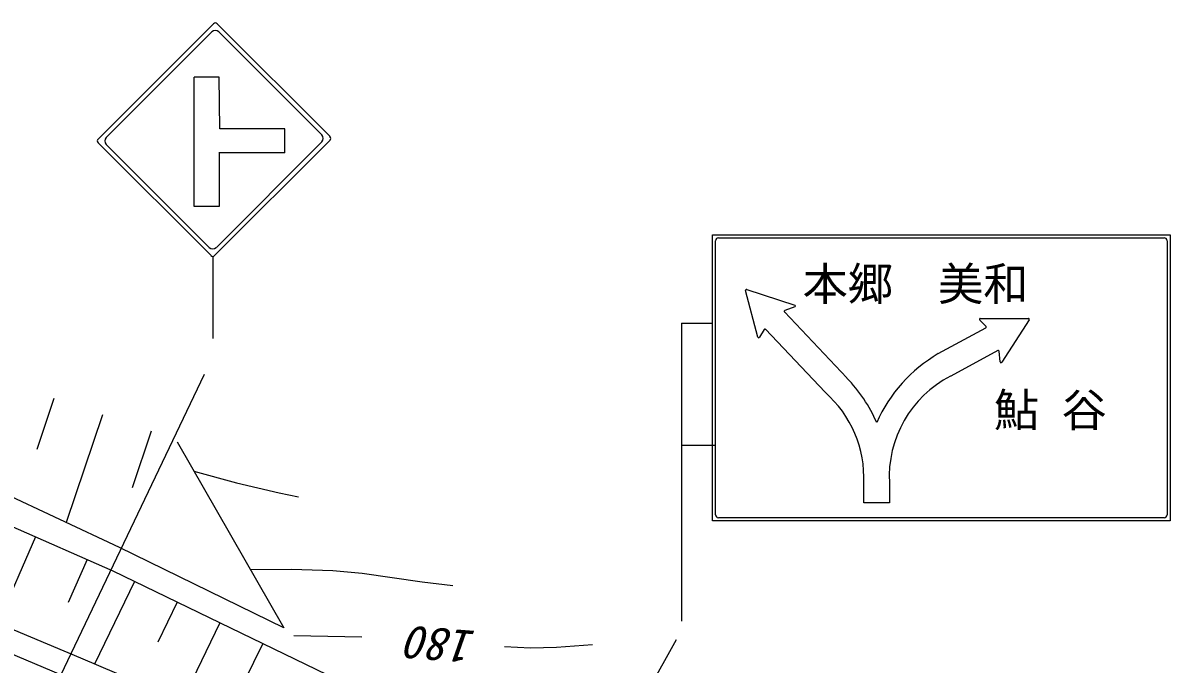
# Model space of a CAD drawing. Units: millimetres, scale not verified. Extents: x 40000 to 680000, y 20000 to 380000.
# Drawn here: x 367960 to 413685, y 308088 to 333637 of the extents above; entities that cross this region are included whole.
import ezdxf
from ezdxf.enums import TextEntityAlignment as Align

# ---------------------------------------------------------------- set-up
doc = ezdxf.new("R2010")
doc.units = ezdxf.units.MM
doc.header["$LTSCALE"] = 1000
doc.layers.add('M-BGD', color=7, linetype='Continuous', lineweight=25)
doc.layers.add('M-STR-STRC', color=7, linetype='Continuous', lineweight=25)
doc.styles.add('ＭＳ ゴシック', font='')
doc.styles.add('ＭＳ 明朝', font='')
doc.styles.get('ＭＳ ゴシック').set_extended_font_data('MS Gothic')
doc.styles.get('ＭＳ 明朝').set_extended_font_data('MS Mincho')

msp = doc.modelspace()

# ---------------------------------------------------------------- linework, layer by layer
at = {"layer": 'M-BGD'}
for p, q in [((365132, 298558), (375192, 319643)), ((369197, 318675), (368510, 316637)), ((371136, 318022), (369687, 313725)), ((373074, 317368), (372313, 315110)), ((374104, 316937), (378354, 309536)), ((371812, 312731), (367045, 314962)), ((367440, 313609), (371548, 311797)), ((368467, 313156), (366947, 309710)), ((378354, 309536), (371812, 312731)), ((370521, 312250), (369769, 310545)), ((371548, 311797), (380077, 307673)), ((372401, 311384), (370808, 308089)), ((370268, 308316), (364965, 310543)), ((374107, 310560), (373331, 308956)), ((364758, 309657), (369902, 307487)), ((375812, 309735), (374305, 306616)), ((377518, 308910), (376782, 307388)), ((375356, 306174), (370268, 308316))]:
    msp.add_line(p, q, dxfattribs=at)
for points in [[(374772, 315773), (376469, 315314), (378178, 314915), (378558, 314836), (378938, 314758)], [(377022, 311855), (378663, 311866), (380308, 311817), (381488, 311710), (382674, 311542), (383879, 311360), (385091, 311217)], [(378762, 309225), (380116, 309204), (381470, 309174)], [(387160, 308781), (388197, 308740), (389234, 308760), (389952, 308809), (390669, 308871)]]:
    msp.add_lwpolyline(points, dxfattribs=at)
at = {"layer": 'M-STR-STRC'}
for p, q in [((370955, 329006), (375556, 333608)), ((375698, 333608), (380200, 329106)), ((371280, 329077), (375486, 333283)), ((375768, 333283), (379875, 329177)), ((374787, 326327), (374787, 331479)), ((375786, 331479), (374787, 331479)), ((375808, 329414), (375786, 331479)), ((378395, 329414), (375808, 329414)), ((378395, 328461), (378395, 329414)), ((375457, 324363), (370955, 328865)), ((371280, 328794), (375386, 324688)), ((380200, 328965), (375598, 324363)), ((379875, 328894), (375669, 324688)), ((378395, 328461), (375763, 328461)), ((375786, 328461), (375786, 326327)), ((375786, 326327), (374787, 326327)), ((395445, 313796), (395445, 325196)), ((395445, 325196), (413685, 325196)), ((413685, 325196), (413685, 313796)), ((395565, 319676), (395565, 324956)), ((395685, 325076), (413445, 325076)), ((413565, 324956), (413565, 319676)), ((375526, 324334), (375526, 321059)), ((397257, 321119), (396764, 322969)), ((396810, 323013), (398724, 322395)), ((398314, 322118), (400801, 319488)), ((398726, 322327), (398328, 322176)), ((394210, 321676), (394210, 309801)), ((394210, 321676), (395445, 321676)), ((404448, 320458), (406341, 321484)), ((406349, 321541), (406096, 321798)), ((406122, 321859), (408037, 321858)), ((408067, 321802), (406977, 320112)), ((397505, 321420), (397323, 321110)), ((399936, 318917), (397563, 321427)), ((406815, 320580), (404944, 319565)), ((406911, 320128), (406868, 320552)), ((395565, 314036), (395565, 319676)), ((413565, 319676), (413565, 314036)), ((395565, 316793), (394210, 316793)), ((401478, 314506), (401478, 315292)), ((402499, 315292), (402499, 314506)), ((402499, 314506), (401478, 314506)), ((413685, 313796), (395445, 313796)), ((413445, 313916), (395685, 313916)), ((383339, 290061), (394017, 309065))]:
    msp.add_line(p, q, dxfattribs=at)
for centre, radius, start, end in [((375627, 333142), 200, 45, 135), ((375627, 333537), 100, 45, 135), ((371025, 328936), 100, 135, 225), ((371421, 328936), 200, 135, 225), ((379733, 329035), 200, 315, 45), ((380129, 329035), 100, 315, 45), ((375527, 324830), 200, 225, 315), ((395685, 324956), 120, 90, 180), ((413445, 324956), 120, 0, 90), ((375527, 324434), 100, 225, 315), ((396799, 322978), 36, 72.119, 194.9014), ((398713, 322361), 36, 290.7893, 72.119), ((398341, 322142), 36, 110.7894, 223.3992), ((406122, 321823), 36, 89.9659, 224.5765), ((406324, 321516), 36, 298.4636, 44.5765), ((408037, 321822), 36, 327.1834, 89.9659), ((397292, 321128), 36, 194.9014, 329.5121), ((397536, 321402), 36, 43.3992, 149.512), ((406832, 320548), 36, 5.8538, 118.4636), ((407478, 315279), 6000, 120.3362, 156.0875), ((406947, 320132), 36, 185.8538, 327.1834), ((396388, 315238), 6126, 23.8074, 43.9188), ((406991, 315556), 4500, 117.1887, 183.3675), ((396924, 315495), 4558, 357.4467, 48.6444), ((395685, 314036), 120, 180, 270), ((413445, 314036), 120, 270, 0)]:
    msp.add_arc(centre, radius, start, end, dxfattribs=at)

# ---------------------------------------------------------------- texts
at = {"layer": 'M-BGD', "style": 'ＭＳ 明朝', "oblique": 15}
msp.add_text('180', height=1320, rotation=175.6, dxfattribs=at).set_placement((386090, 309797), align=Align.BOTTOM_LEFT)
at = {"layer": 'M-STR-STRC', "style": 'ＭＳ ゴシック'}
for s, p in [('本郷\u3000美和', (399040, 322182)), ('鮎 谷', (406661, 317157))]:
    msp.add_text(s, height=1320, dxfattribs=at).set_placement(p, align=Align.BOTTOM_LEFT)

doc.saveas('drawing.dxf')
